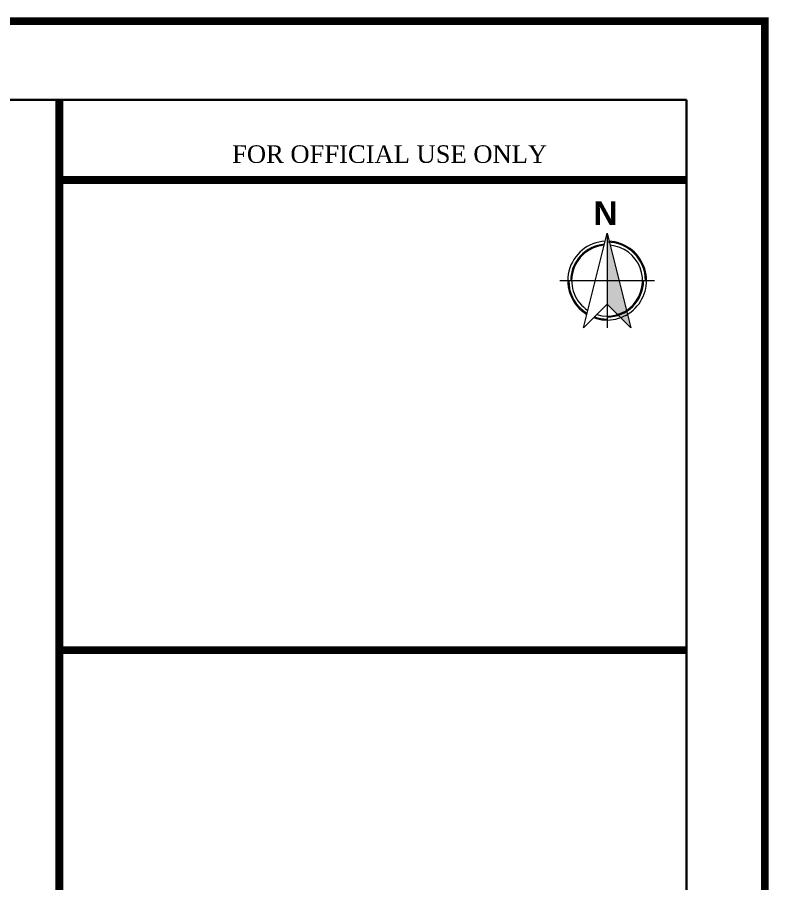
# Model space of a CAD drawing. Header units: inches. Extents: x 5914 to 162157, y -20538 to 282354.
# Drawn here: x 155759 to 156272, y -14615 to -14024 of the extents above; entities that cross this region are included whole.
import ezdxf

# ---------------------------------------------------------------- set-up
doc = ezdxf.new("R2010")
doc.units = ezdxf.units.IN
doc.header["$MEASUREMENT"] = 0
doc.layers.add('cover', color=7, linetype='Continuous', lineweight=5)
doc.layers.add('Outline', color=4, linetype='Continuous', lineweight=9)
doc.styles.add('SANSSERIFBOLD', font='SASB____.pfb', dxfattribs={"height": 0.3})
doc.styles.add('TR', font='times.ttf', dxfattribs={"height": 12})

# ---------------------------------------------------------------- blocks, each defined once
blk = doc.blocks.new('NORTH')
for p, q in [((2672681.02, 794295.14), (2672697.21, 794359.65)), ((2672697.21, 794359.65), (2672697.15, 794295.13)), ((2672697.21, 794359.65), (2672713.28, 794295.11)), ((2672664.92, 794327.42), (2672729.44, 794327.36)), ((2672697.16, 794311.26), (2672681.02, 794295.14)), ((2672713.28, 794295.11), (2672697.16, 794311.26))]:
    blk.add_line(p, q)
for radius, start, end in [(26.89, 92.83186, 238.99107), (26.89, 250.0518, 87.06355), (24.87, 94.25059, 179.9477), (24.2, 94.77897, 237.04395), (24.2, 253.07321, 85.11644), (26.21, 359.9477, 89.9477), (26.21, 179.9477, 238.54361), (24.87, 269.9477, 359.9477), (26.21, 250.74208, 269.9477)]:
    blk.add_arc((2672697.18, 794327.39), radius, start, end)
blk.add_solid([(2672697.21, 794359.65), (2672713.28, 794295.11), (2672697.16, 794311.26)])
at = {"style": 'SANSSERIFBOLD', "width": 1}
blk.add_text('N', height=16.17, dxfattribs=at).set_placement((2672687.93, 794365.36))

msp = doc.modelspace()

# ---------------------------------------------------------------- linework, layer by layer
at = {"layer": 'Outline', "lineweight": 30}
msp.add_line((156215.47, -14080.41), (156215.47, -16113.87), dxfattribs=at)
at = {"layer": 'Outline', "const_width": 5.35}
msp.add_lwpolyline([(153058.26, -16167.38), (153058.26, -14026.9), (156268.98, -14026.9), (156268.98, -16167.38)], close=True, dxfattribs=at)
at = {"layer": 'Outline', "lineweight": 30}
msp.add_lwpolyline([(156215.47, -14080.41), (153218.79, -14080.41), (153218.79, -16113.87)], dxfattribs=at)
at = {"layer": 'Outline', "const_width": 5.35}
for points in [[(155787.37, -14080.41), (155787.37, -15739.28)], [(155787.37, -14135.19), (156215.47, -14135.19)], [(155787.37, -14456.01), (156215.47, -14456.01)]]:
    msp.add_lwpolyline(points, dxfattribs=at)

# ---------------------------------------------------------------- block references
at = {"layer": 'cover'}
msp.add_blockref('NORTH', (-2516535.85, -808531.24), dxfattribs=at)

# ---------------------------------------------------------------- texts
at = {"layer": 'Outline', "style": 'TR'}
msp.add_text('FOR OFFICIAL USE ONLY', height=12, dxfattribs=at).set_placement((155905.33, -14123.55))

doc.saveas('drawing.dxf')
